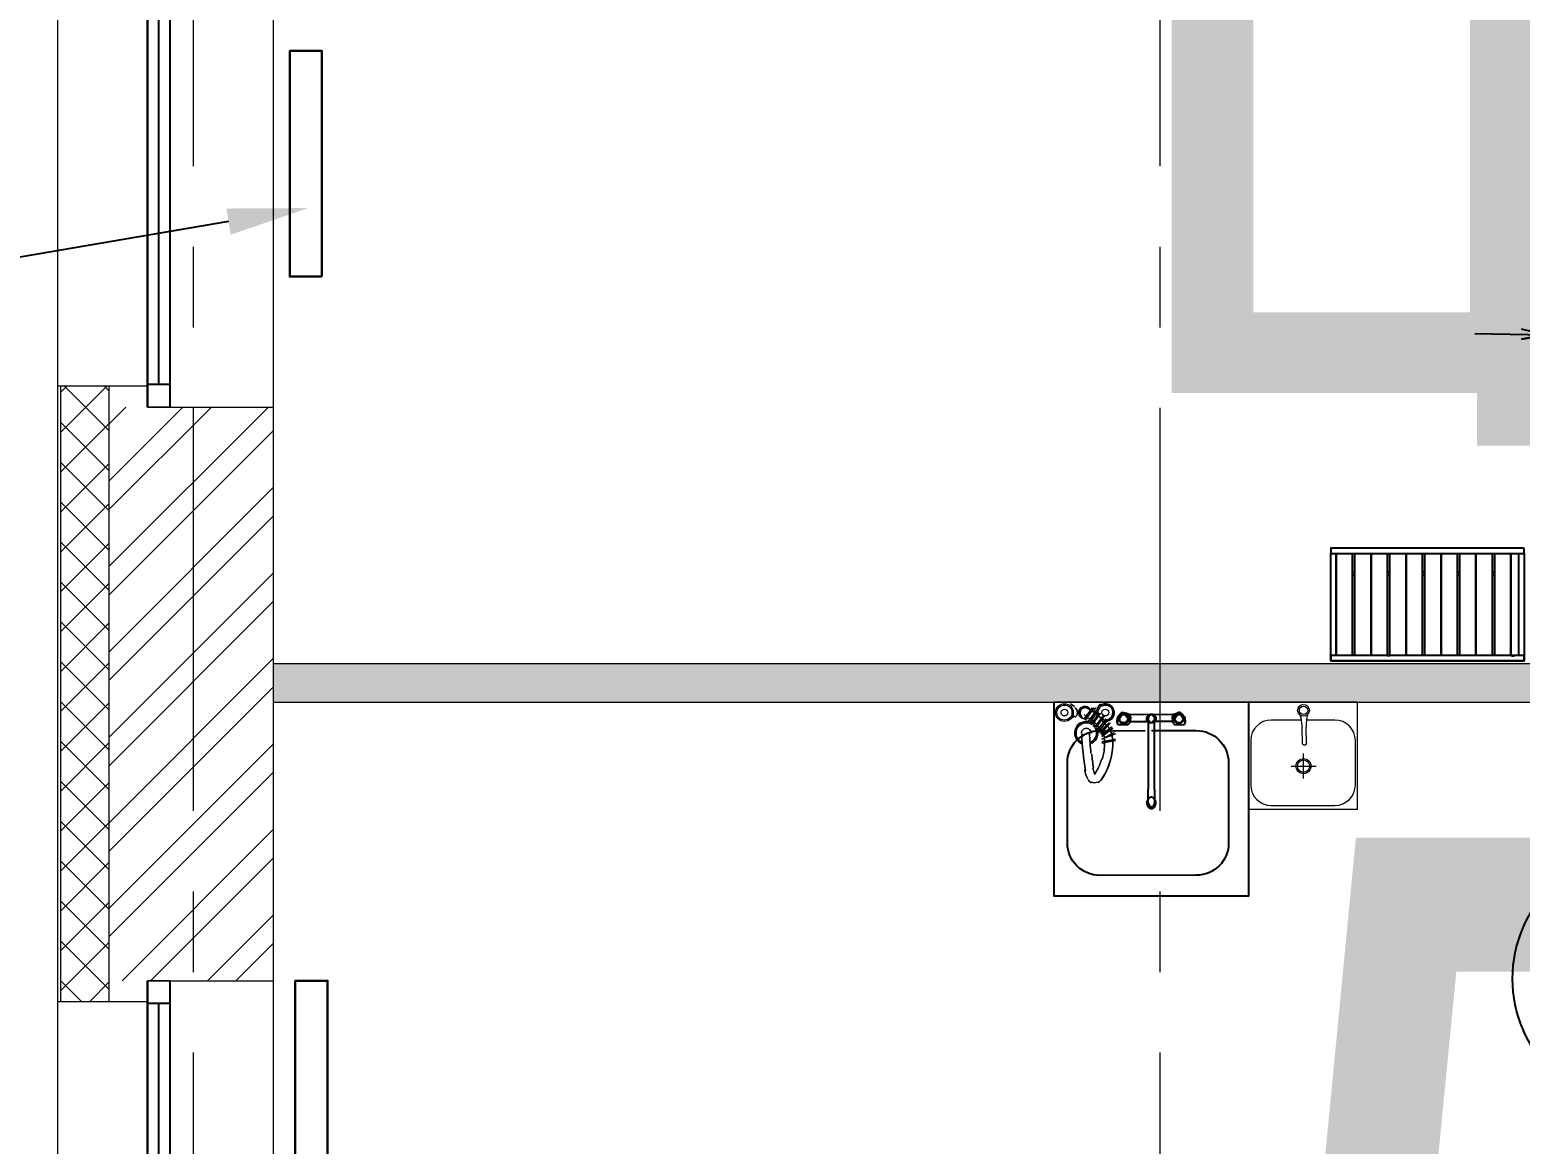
# Model space of a CAD drawing. Header units: millimetres. Extents: x -455656 to 9247092, y 0 to 412358.
# Drawn here: x -218741 to -214115, y 355737 to 359194 of the extents above; entities that cross this region are included whole.
import ezdxf
from ezdxf import colors
from ezdxf.entities.mleader import LeaderData, LeaderLine
from ezdxf.enums import TextEntityAlignment as Align
from ezdxf.math import Vec2, Vec3

# ---------------------------------------------------------------- set-up
doc = ezdxf.new("R2018")
doc.units = ezdxf.units.MM
doc.header["$MEASUREMENT"] = 0
doc.linetypes.add('CENTER', pattern=[2, 1.25, -0.25, 0.25, -0.25])
doc.layers.get('0').update_dxf_attribs({"color": 250, "lineweight": 9})
doc.layers.add('АР_Названия помещений', color=124, linetype='Continuous', lineweight=5, plot=False)
doc.layers.add('АР_новое окно', color=155, linetype='Continuous')
doc.layers.add('ТХ_ВК_трапы', color=5, linetype='Continuous')
for name, color, linetype, lineweight in [('АР_Номер помещения', 1, 'Continuous', 25), ('АР_Помещения_площадь', 19, 'Continuous', 9), ('подлога', 250, 'Continuous', 9), ('Радиаторы', 250, 'Continuous', 9), ('Радиаторы текст', 250, 'Continuous', 9)]:
    doc.layers.add(name, color=color, linetype=linetype, lineweight=lineweight)
doc.styles.add('ISOCPEUR', font='isocpeur.ttf', dxfattribs={"width": 0.7})
doc.styles.get("Standard").update_dxf_attribs({"font": 'isocpeur.ttf'})

# ---------------------------------------------------------------- blocks, each defined once
blk = doc.blocks.new('*U160')
at = {"layer": 'АР_новое окно', "lineweight": 20}
for p, q in [((0, 1310), (-70, 1310)), ((0, 0), (-70, 0))]:
    blk.add_line(p, q, dxfattribs=at)
at = {"layer": 'АР_новое окно'}
for p, q in [((-70, 1310), (-70, 0)), ((-70, 0), (-70, 1310)), ((0, 1310), (0, 0)), ((0, 1240), (-70, 1240)), ((-35, 1240), (-35, 70)), ((0, 70), (-70, 70))]:
    blk.add_line(p, q, dxfattribs=at)
blk = doc.blocks.new('*U52')
at = {"color": 7, "style": 'ISOCPEUR', "width": 0.7, "flags": 1}
blk.add_attdef('КАТЕГОРИЯ', (-499.2, -2092.2), '', height=250, dxfattribs=at)
at = {"layer": 'АР_Номер помещения', "color": 7, "style": 'ISOCPEUR', "width": 0.7}
blk.add_attdef('НОМЕР_ПОМЕЩЕНИЯ', text='', height=300, dxfattribs=at).set_placement((2520.3, -1416.1), align=Align.MIDDLE_CENTER)
at = {"layer": 'АР_Помещения_площадь', "color": 7, "lineweight": 30, "width": 0.7, "flags": 104}
blk.add_attdef('ИМЯ_ПОМЕЩЕНИЯ', text='', height=100, dxfattribs=at).set_placement((157.6, 1217.1), align=Align.MIDDLE_CENTER)
at = {"layer": 'АР_Помещения_площадь', "color": 7, "style": 'ISOCPEUR', "width": 0.7}
blk.add_attdef('ПЛОЩАДЬ_ПОМЕЩЕНИЯ', text='', height=200, dxfattribs=at).set_placement((1399.1, -2454.1), align=Align.MIDDLE_RIGHT)
blk = doc.blocks.new('*U53')
at = {"color": 7, "style": 'ISOCPEUR', "width": 0.7, "flags": 1}
blk.add_attdef('КАТЕГОРИЯ', (-499.2, -2092.2), '', height=250, dxfattribs=at)
at = {"layer": 'АР_Номер помещения', "color": 7, "style": 'ISOCPEUR', "width": 0.7}
blk.add_attdef('НОМЕР_ПОМЕЩЕНИЯ', text='', height=300, dxfattribs=at).set_placement((2781.3, -1797.8), align=Align.MIDDLE_CENTER)
at = {"layer": 'АР_Помещения_площадь', "color": 7, "lineweight": 30, "width": 0.7, "flags": 104}
blk.add_attdef('ИМЯ_ПОМЕЩЕНИЯ', text='', height=100, dxfattribs=at).set_placement((157.6, 1217.1), align=Align.MIDDLE_CENTER)
at = {"layer": 'АР_Помещения_площадь', "color": 7, "style": 'ISOCPEUR', "width": 0.7}
blk.add_attdef('ПЛОЩАДЬ_ПОМЕЩЕНИЯ', text='', height=200, dxfattribs=at).set_placement((4654.4, -5003.8), align=Align.MIDDLE_RIGHT)
blk = doc.blocks.new('*U54')
at = {"layer": 'АР_Номер помещения', "color": 7}
blk.add_circle((3509.9, -2299.4), 400, dxfattribs=at)
at = {"color": 7, "style": 'ISOCPEUR', "width": 0.7, "flags": 1}
blk.add_attdef('КАТЕГОРИЯ', (-499.2, -2092.2), '', height=250, dxfattribs=at)
at = {"layer": 'АР_Номер помещения', "color": 7, "style": 'ISOCPEUR', "width": 0.7}
blk.add_attdef('НОМЕР_ПОМЕЩЕНИЯ', text='', height=300, dxfattribs=at).set_placement((3509.9, -2299.4), align=Align.MIDDLE_CENTER)
at = {"layer": 'АР_Помещения_площадь', "color": 7, "lineweight": 30, "width": 0.7, "flags": 104}
blk.add_attdef('ИМЯ_ПОМЕЩЕНИЯ', text='', height=100, dxfattribs=at).set_placement((157.6, 1217.1), align=Align.MIDDLE_CENTER)
at = {"layer": 'АР_Помещения_площадь', "color": 7, "style": 'ISOCPEUR', "width": 0.7}
blk.add_attdef('ПЛОЩАДЬ_ПОМЕЩЕНИЯ', text='', height=200, dxfattribs=at).set_placement((4056.6, -3701.8), align=Align.MIDDLE_RIGHT)
blk = doc.blocks.new('_DotSmall')
at = {"color": 0, "linetype": 'ByBlock', "const_width": 0.5}
blk.add_lwpolyline([(-0.0625, 0, 1), (0.0625, 0, 1)], format="xyb", close=True, dxfattribs=at)
blk = doc.blocks.new('A$C985b353d')
at = {"layer": 'ТХ_ВК_трапы', "ltscale": 100}
for p, q in [((6.4, 408.7), (2.2, 189.2)), ((2.2, 189.2), (-11.2, 263.5)), ((-11.2, 263.5), (2.2, 189.2)), ((2.2, 189.2), (19.8, 264.3)), ((-407.4, 3.3), (-187.9, -0.9)), ((-187.9, -0.9), (-263, 16.7)), ((192.3, -0.9), (267.4, 16.7)), ((411.8, 3.3), (192.3, -0.9)), ((-187.9, -0.9), (-262.2, -14.3)), ((-262.2, -14.3), (-187.9, -0.9)), ((192.3, -0.9), (266.6, -14.3)), ((266.6, -14.3), (192.3, -0.9)), ((9.7, -190.8), (-3.8, -265.2)), ((-3.8, -265.2), (9.7, -190.8)), ((13.8, -410.3), (9.7, -190.8)), ((9.7, -190.8), (27.3, -265.9))]:
    blk.add_line(p, q, dxfattribs=at)

msp = doc.modelspace()

# ---------------------------------------------------------------- hatches: boundary and pattern name
at = {"layer": 'подлога', "ltscale": 100}
h = msp.add_hatch(dxfattribs=at)
h.set_pattern_fill('ANSI37', color=256, scale=700)
h.set_pattern_definition([(45, (-1188594, 402570.33), (-61.871843, 61.871843), []), (135, (-1188594, 402570.33), (-61.871843, -61.871843), [])])
h.paths.add_polyline_path([(-218643.9, 364248.2), (-218493.9, 364248.2), (-218493.9, 364248.2), (-218643.9, 364248.2)])
h.paths.add_polyline_path([(-218493.9, 354895.5), (-218643.9, 354895.5), (-218643.9, 353848.2), (-212704, 353848.2), (-212704, 353748.2), (-212554, 353748.2), (-212554, 353998.2), (-218493.9, 353998.2)])
h.paths.add_polyline_path([(-218493.9, 354998.2), (-218643.9, 354998.2), (-218643.9, 354895.5), (-218493.9, 354895.5)])
h.paths.add_polyline_path([(-218493.9, 358088.2), (-218643.9, 358088.2), (-218643.9, 356178.2), (-218493.9, 356178.2)])
h.paths.add_polyline_path([(-218493.9, 361168.2), (-218643.9, 361168.2), (-218643.9, 359268.2), (-218493.9, 359268.2)])
h.paths.add_polyline_path([(-218643.9, 362348.2), (-218493.9, 362348.2), (-218493.9, 364248.2), (-218643.9, 364248.2)])
h = msp.add_hatch(dxfattribs=at)
h.set_pattern_fill('AR-CONC', color=256, scale=30)
h.set_pattern_definition([(50, (0, 247657.5), (215.17805, -18.82564), [22.5, -247.5]), (355, (0, 247657.5), (-41.6254, 225.65764), [18, -198]), (100.45144, (17.93, 247655.93), (173.55265, 206.832), [19.12206, -210.34263]), (46.1842, (0, 247717.5), (320.1724, -49.65578), [33.75, -371.25]), (96.63564, (26.68, 247713.36), (280.3986, 292.2356), [28.6831, -315.51413]), (351.18416, (0, 247717.5), (280.3986, 292.2356), [27, -297]), (21, (30, 247702.5), (179.07212, -120.78567), [22.5, -247.5]), (326, (30, 247702.5), (72.9946, 217.54501), [18, -198]), (71.45144, (44.92, 247692.43), (252.06671, 96.75935), [19.12206, -210.34263]), (37.5, (0, 247657.5), (3.647957, 99.868156), [0, -195.6, 0, -201, 0, -198.75]), (7.5, (0, 247657.5), (78.92086, 118.323514), [0, -114.6, 0, -191.1, 0, -75.75]), (327.5, (-66.9, 247657.5), (160.14673, -6.766462), [0, -75, 0, -234, 0, -310.5]), (317.5, (-96.9, 247657.5), (174.95585, 30.031495), [0, -97.5, 0, -155.4, 0, -220.5])])
h.paths.add_polyline_path([(-212033.9, 358426.2), (-212153.9, 358426.2), (-212153.9, 357228.1), (-217983.9, 357228.1), (-217983.9, 357108.1), (-212153.9, 357108.1), (-212153.9, 355823.5), (-212033.9, 355823.5)])
h = msp.add_hatch(dxfattribs=at)
h.set_pattern_fill('ANSI32', color=256, scale=500)
h.set_pattern_definition([(45, (-1163480.52, 412480.3), (-132.58252, 132.58252), []), (45, (-1163392.13, 412480.3), (-132.58252, 132.58252), [])])
h.paths.add_polyline_path([(-217983.9, 358023.2), (-218493.9, 358023.2), (-218493.9, 356243.2), (-217983.9, 356243.2)])

# ---------------------------------------------------------------- linework, layer by layer
at = {"layer": 'подлога', "linetype": 'CENTER', "ltscale": 1000}
for p, q in [((-218233.9, 382020.7), (-218233.9, 326288.3)), ((-215233.9, 382020.7), (-215233.9, 326288.3))]:
    msp.add_line(p, q, dxfattribs=at)
at = {"layer": 'подлога', "ltscale": 100}
for p, q in [((-218653.9, 356178.2), (-218653.9, 364248.2)), ((-218643.9, 356178.2), (-218643.9, 358088.2)), ((-218493.9, 356178.2), (-218493.9, 358088.2)), ((-218375, 358088.2), (-218493.9, 358088.2)), ((-218375, 358023.2), (-218375, 358088.2)), ((-218375, 358023.2), (-217983.9, 358023.2)), ((-217983.9, 356243.2), (-217983.9, 358023.2)), ((-218375, 356243.2), (-217983.9, 356243.2)), ((-218375, 356178.2), (-218375, 356243.2)), ((-218653.9, 354895.5), (-218653.9, 356178.2)), ((-218375, 356178.2), (-218493.9, 356178.2))]:
    msp.add_line(p, q, dxfattribs=at)
at = {"layer": 'подлога'}
for p, q in [((-217983.9, 358023.2), (-217983.9, 359333.2)), ((-217983.9, 354933.2), (-217983.9, 356243.2))]:
    msp.add_line(p, q, dxfattribs=at)
at = {"layer": 'подлога', "color": 132}
for p, q in [((-214957.5, 357107.5), (-214957.5, 356775.5)), ((-214620.5, 357107.5), (-214957.5, 357107.5)), ((-214620.5, 356775.5), (-214620.5, 357107.5)), ((-214794.9, 357052.5), (-214887.5, 357052.5)), ((-214799, 357068.6), (-214797.5, 357065.2)), ((-214799, 357068.6), (-214797.5, 357065.2)), ((-214797.6, 357065.4), (-214796.1, 357059.5)), ((-214796.1, 357059.5), (-214794.7, 357051.6)), ((-214794.7, 357051.6), (-214793.5, 357041.3)), ((-214777.8, 357052.7), (-214778.8, 357041.7)), ((-214776.9, 357060.7), (-214777.8, 357052.7)), ((-214690.5, 357052.5), (-214777.8, 357052.5)), ((-214775.8, 357066.6), (-214776.9, 357060.7)), ((-214774.4, 357069.9), (-214775.8, 357066.5)), ((-214793.5, 357041.3), (-214792.2, 357030)), ((-214792.1, 357029), (-214792.2, 357030)), ((-214792.1, 357029), (-214792.2, 357030)), ((-214792.1, 357028.9), (-214792.1, 357029)), ((-214790.7, 356979.6), (-214792.1, 357029)), ((-214778.8, 357041.7), (-214779.3, 357030.3)), ((-214778, 356979.9), (-214779.3, 357030.3)), ((-214778, 356979.9), (-214779.3, 357030.3)), ((-214951.5, 356988.5), (-214951.5, 356851.5)), ((-214790.4, 356978.6), (-214790.7, 356979.6)), ((-214790.4, 356978.6), (-214790.7, 356979.6)), ((-214789.9, 356977.7), (-214790.4, 356978.6)), ((-214789.9, 356977.7), (-214790.4, 356978.6)), ((-214789.2, 356976.9), (-214789.9, 356977.7)), ((-214788.4, 356976.2), (-214789.2, 356976.9)), ((-214788.4, 356976.2), (-214789.2, 356976.9)), ((-214787.4, 356975.7), (-214788.4, 356976.2)), ((-214787.4, 356975.7), (-214788.4, 356976.2)), ((-214786.4, 356975.3), (-214787.4, 356975.7)), ((-214786.4, 356975.3), (-214787.4, 356975.7)), ((-214786.3, 356975.2), (-214786.8, 356975.6)), ((-214785.5, 356974.9), (-214786.3, 356975.2)), ((-214784.9, 356975), (-214786, 356975.2)), ((-214784.9, 356975), (-214786, 356975.2)), ((-214784.7, 356974.8), (-214785.5, 356974.9)), ((-214783.8, 356975), (-214784.9, 356975)), ((-214783.8, 356975), (-214784.9, 356975)), ((-214783.8, 356974.7), (-214784.7, 356974.8)), ((-214782.7, 356975.1), (-214783.8, 356975)), ((-214782.7, 356975.1), (-214783.8, 356975)), ((-214783, 356974.8), (-214783.8, 356974.7)), ((-214782.1, 356975), (-214783, 356974.8)), ((-214781.7, 356975.4), (-214782.7, 356975.1)), ((-214781.7, 356975.4), (-214782.7, 356975.1)), ((-214781.4, 356975.4), (-214782.1, 356975)), ((-214781, 356975.9), (-214782, 356975.4)), ((-214781, 356975.9), (-214782, 356975.4)), ((-214780.9, 356975.7), (-214781.4, 356975.4)), ((-214780.1, 356976.5), (-214781, 356975.9)), ((-214780.1, 356976.5), (-214781, 356975.9)), ((-214779.4, 356977.2), (-214780.1, 356976.5)), ((-214779.4, 356977.2), (-214780.1, 356976.5)), ((-214778.7, 356978.1), (-214779.4, 356977.2)), ((-214778.3, 356979), (-214778.7, 356978.1)), ((-214778, 356979.9), (-214778.3, 356979)), ((-214778, 356979.9), (-214778.3, 356979)), ((-214626.5, 356851.5), (-214626.5, 356988.5)), ((-214826.2, 356909.5), (-214747.9, 356909.5)), ((-214787.4, 356870.7), (-214787.5, 356949)), ((-214957.5, 356775.5), (-214620.5, 356775.5)), ((-214887.5, 356787.5), (-214690.5, 356787.5))]:
    msp.add_line(p, q, dxfattribs=at)
at = {"layer": 'подлога', "color": 132, "linetype": 'ByBlock', "lineweight": -2, "ltscale": 100}
for p, q in [((-215350, 357071), (-215366, 357047)), ((-215350, 357071), (-215366, 357047)), ((-215366, 357047), (-215365, 357060)), ((-215362.9, 357038), (-215366, 357047)), ((-215362.9, 357038), (-215366, 357047)), ((-215354.1, 357073), (-215365, 357060)), ((-215354.1, 357073), (-215365, 357060)), ((-215361, 357061), (-215351, 357070)), ((-215361, 357061), (-215351, 357070)), ((-215361, 357061), (-215361, 357051)), ((-215361, 357061), (-215361, 357051)), ((-215350.9, 357041), (-215361, 357051)), ((-215350.9, 357041), (-215361, 357051)), ((-215354.1, 357073), (-215349.1, 357077)), ((-215354.1, 357073), (-215349.1, 357077)), ((-215354.1, 357073), (-215352, 357070)), ((-215354.1, 357073), (-215352, 357070)), ((-215352, 357070), (-215350, 357071)), ((-215352, 357070), (-215350, 357071)), ((-215351, 357070), (-215339, 357070.1)), ((-215351, 357070), (-215339, 357070.1)), ((-215343.1, 357072.1), (-215350, 357071)), ((-215343.1, 357072.1), (-215350, 357071)), ((-215349.1, 357077), (-215340.1, 357074.1)), ((-215349.1, 357077), (-215340.1, 357074.1)), ((-215343.1, 357072.1), (-215342, 357070.1)), ((-215343.1, 357072.1), (-215342, 357070.1)), ((-215328, 357050.1), (-215342, 357070.1)), ((-215342, 357070.1), (-215331, 357068.1)), ((-215328, 357050.1), (-215342, 357070.1)), ((-215342, 357070.1), (-215331, 357068.1)), ((-215329, 357070.1), (-215340.1, 357074.1)), ((-215329, 357070.1), (-215340.1, 357074.1)), ((-215339, 357070.1), (-215329, 357061.1)), ((-215339, 357070.1), (-215329, 357061.1)), ((-215329, 357051.1), (-215338.9, 357041.1)), ((-215329, 357051.1), (-215338.9, 357041.1)), ((-215325, 357047.1), (-215332.9, 357037.1)), ((-215325, 357047.1), (-215332.9, 357037.1)), ((-215331, 357068.1), (-215326, 357059.1)), ((-215331, 357068.1), (-215326, 357059.1)), ((-215329, 357070.1), (-215190.9, 357070.2)), ((-215329, 357070.1), (-215325, 357061.1)), ((-215329, 357070.1), (-215325, 357061.1)), ((-215329, 357061.1), (-215329, 357051.1)), ((-215329, 357061.1), (-215329, 357051.1)), ((-215326, 357059.1), (-215328, 357050.1)), ((-215326, 357059.1), (-215328, 357050.1)), ((-215328, 357050.1), (-215325, 357047.1)), ((-215328, 357050.1), (-215325, 357047.1)), ((-215325, 357061.1), (-215326, 357050.1)), ((-215325, 357061.1), (-215326, 357050.1)), ((-215325, 357047.1), (-215326, 357050.1)), ((-215325, 357047.1), (-215326, 357050.1)), ((-215325.1, 357047.4), (-215270, 357047.5)), ((-215265.9, 357068.4), (-215274.9, 357061.4)), ((-215265.9, 357068.4), (-215274.9, 357061.4)), ((-215274.9, 357061.4), (-215274.9, 357051.4)), ((-215274.9, 357061.4), (-215274.9, 357051.4)), ((-215274.9, 357051.4), (-215266, 357044.4)), ((-215274.9, 357051.4), (-215266, 357044.4)), ((-215264.9, 357069.4), (-215271.9, 357062.4)), ((-215264.9, 357069.4), (-215271.9, 357062.4)), ((-215271.9, 357062.4), (-215271.9, 357051.4)), ((-215271.9, 357062.4), (-215271.9, 357051.4)), ((-215271.9, 357051.4), (-215265, 357044.4)), ((-215271.9, 357051.4), (-215265, 357044.4)), ((-215270, 357047.5), (-215269.8, 356838.4)), ((-215262.9, 357069.4), (-215269.9, 357059.4)), ((-215262.9, 357069.4), (-215269.9, 357059.4)), ((-215269.9, 357059.4), (-215269.9, 357053.5)), ((-215269.9, 357053.5), (-215262.9, 357044.4)), ((-215266, 357044.4), (-215254, 357044.3)), ((-215266, 357044.4), (-215254, 357044.3)), ((-215253.9, 357068.3), (-215265.9, 357068.4)), ((-215253.9, 357068.3), (-215265.9, 357068.4)), ((-215254.9, 357069.3), (-215264.9, 357069.4)), ((-215254.9, 357069.3), (-215264.9, 357069.4)), ((-215249.9, 357059.3), (-215256.9, 357069.3)), ((-215249.9, 357059.3), (-215256.9, 357069.3)), ((-215249.9, 357053.6), (-215256.9, 357044.4)), ((-215255, 357044.3), (-215247.9, 357051.3)), ((-215255, 357044.3), (-215247.9, 357051.3)), ((-215247.9, 357062.3), (-215254.9, 357069.3)), ((-215247.9, 357062.3), (-215254.9, 357069.3)), ((-215254, 357044.3), (-215244.9, 357051.3)), ((-215254, 357044.3), (-215244.9, 357051.3)), ((-215244.9, 357061.3), (-215253.9, 357068.3)), ((-215244.9, 357061.3), (-215253.9, 357068.3)), ((-215194.8, 357047.6), (-215250, 357047.5)), ((-215249.8, 356838.5), (-215250, 357047.4)), ((-215249.9, 357059.4), (-215249.9, 357053.6)), ((-215247.9, 357051.3), (-215247.9, 357062.3)), ((-215247.9, 357051.3), (-215247.9, 357062.3)), ((-215244.9, 357051.3), (-215244.9, 357061.3)), ((-215244.9, 357051.3), (-215244.9, 357061.3)), ((-215190.9, 357070.2), (-215194.9, 357061.2)), ((-215190.9, 357070.2), (-215194.9, 357061.2)), ((-215194.9, 357061.2), (-215193.9, 357050.2)), ((-215194.9, 357061.2), (-215193.9, 357050.2)), ((-215194.9, 357047.2), (-215193.9, 357050.2)), ((-215191.9, 357050.2), (-215194.9, 357047.2)), ((-215194.9, 357047.2), (-215193.9, 357050.2)), ((-215191.9, 357050.2), (-215194.9, 357047.2)), ((-215194.9, 357047.2), (-215187, 357037.2)), ((-215194.9, 357047.2), (-215187, 357037.2)), ((-215188.9, 357068.2), (-215193.9, 357059.2)), ((-215188.9, 357068.2), (-215193.9, 357059.2)), ((-215193.9, 357059.2), (-215191.9, 357050.2)), ((-215193.9, 357059.2), (-215191.9, 357050.2)), ((-215191.9, 357050.2), (-215177.9, 357070.2)), ((-215191.9, 357050.2), (-215177.9, 357070.2)), ((-215190.9, 357070.2), (-215179.9, 357074.2)), ((-215190.9, 357070.2), (-215179.9, 357074.2)), ((-215180.9, 357070.2), (-215190.9, 357061.2)), ((-215180.9, 357070.2), (-215190.9, 357061.2)), ((-215190.9, 357061.2), (-215190.9, 357051.2)), ((-215190.9, 357061.2), (-215190.9, 357051.2)), ((-215190.9, 357051.2), (-215181, 357041.2)), ((-215190.9, 357051.2), (-215181, 357041.2)), ((-215177.9, 357070.2), (-215188.9, 357068.2)), ((-215177.9, 357070.2), (-215188.9, 357068.2)), ((-215168.9, 357070.2), (-215180.9, 357070.2)), ((-215168.9, 357070.2), (-215180.9, 357070.2)), ((-215170.9, 357077.2), (-215179.9, 357074.2)), ((-215170.9, 357077.2), (-215179.9, 357074.2)), ((-215176.9, 357072.2), (-215177.9, 357070.2)), ((-215176.9, 357072.2), (-215177.9, 357070.2)), ((-215176.9, 357072.2), (-215169.9, 357071.2)), ((-215176.9, 357072.2), (-215169.9, 357071.2)), ((-215165.9, 357073.2), (-215170.9, 357077.2)), ((-215165.9, 357073.2), (-215170.9, 357077.2)), ((-215169.9, 357071.2), (-215153.9, 357047.2)), ((-215167.9, 357070.2), (-215169.9, 357071.2)), ((-215169.9, 357071.2), (-215153.9, 357047.2)), ((-215167.9, 357070.2), (-215169.9, 357071.2)), ((-215169, 357041.2), (-215158.9, 357051.2)), ((-215169, 357041.2), (-215158.9, 357051.2)), ((-215158.9, 357061.2), (-215168.9, 357070.2)), ((-215158.9, 357061.2), (-215168.9, 357070.2)), ((-215165.9, 357073.2), (-215167.9, 357070.2)), ((-215165.9, 357073.2), (-215167.9, 357070.2)), ((-215165.9, 357073.2), (-215154.9, 357060.2)), ((-215165.9, 357073.2), (-215154.9, 357060.2)), ((-215158.9, 357061.2), (-215158.9, 357051.2)), ((-215158.9, 357061.2), (-215158.9, 357051.2)), ((-215157, 357038.2), (-215153.9, 357047.2)), ((-215157, 357038.2), (-215153.9, 357047.2)), ((-215153.9, 357047.2), (-215154.9, 357060.2)), ((-215332.9, 357037.1), (-215362.9, 357038)), ((-215332.9, 357037.1), (-215362.9, 357038)), ((-215338.9, 357041.1), (-215350.9, 357041)), ((-215338.9, 357041.1), (-215350.9, 357041)), ((-215187, 357037.2), (-215157, 357038.2)), ((-215187, 357037.2), (-215157, 357038.2)), ((-215181, 357041.2), (-215169, 357041.2)), ((-215181, 357041.2), (-215169, 357041.2)), ((-215269.7, 356794.4), (-215269.8, 356838.4)), ((-215268.7, 356808.4), (-215261.7, 356814.5)), ((-215261.7, 356814.5), (-215257.7, 356814.5)), ((-215257.7, 356814.5), (-215250.7, 356808.5)), ((-215249.8, 356838.5), (-215249.7, 356794.5)), ((-215272.7, 356798.4), (-215268.7, 356808.4)), ((-215272.7, 356792.4), (-215272.7, 356798.4)), ((-215268.7, 356782.4), (-215272.7, 356792.4)), ((-215262.7, 356782.5), (-215269.7, 356794.4)), ((-215261.7, 356776.5), (-215268.7, 356782.4)), ((-215256.7, 356782.5), (-215262.7, 356782.5)), ((-215257.7, 356776.5), (-215261.7, 356776.5)), ((-215250.7, 356782.5), (-215257.7, 356776.5)), ((-215249.7, 356794.5), (-215256.7, 356782.5)), ((-215250.7, 356808.5), (-215246.7, 356798.5)), ((-215246.7, 356792.5), (-215250.7, 356782.5)), ((-215246.7, 356798.5), (-215246.7, 356792.5))]:
    msp.add_line(p, q, dxfattribs=at)
at = {"layer": 'подлога', "color": 18, "ltscale": 100, "true_color": 0x000000}
for points in [[(-218493.9, 358088.2), (-218653.9, 358088.2)], [(-218493.9, 356178.2), (-218653.9, 356178.2)]]:
    msp.add_lwpolyline(points, dxfattribs=at)
at = {"layer": 'подлога', "linetype": 'ByBlock', "lineweight": -2}
for points, elevation in [([(-214102.5, 357585.9), (-214702.9, 357585.9), (-214702.9, 357569.2), (-214102.5, 357569.2)], 35.1), ([(-214686.2, 357519.1), (-214686.2, 357569.2)], 35.1), ([(-214577.7, 357519.1), (-214577.7, 357569.2)], 35.1), ([(-214469.3, 357519.1), (-214469.3, 357569.2)], 35.1), ([(-214360.8, 357519.1), (-214360.8, 357569.2)], 35.1), ([(-214252.3, 357519.1), (-214252.3, 357569.2)], 35.1), ([(-214143.8, 357519.1), (-214143.8, 357569.2)], 35.1), ([(-214686.2, 357502.4), (-214686.2, 357519.1)], 35.1), ([(-214636.2, 357502.4), (-214627.8, 357502.4), (-214627.8, 357510.8), (-214636.2, 357510.8)], 35.1), ([(-214577.7, 357502.4), (-214577.7, 357519.1)], 35.1), ([(-214519.3, 357502.4), (-214519.3, 357510.8), (-214527.7, 357510.8), (-214527.7, 357502.4)], 35.1), ([(-214469.3, 357502.4), (-214469.3, 357519.1)], 35.1), ([(-214419.2, 357502.4), (-214410.8, 357502.4), (-214410.8, 357510.8), (-214419.2, 357510.8)], 35.1), ([(-214360.8, 357502.4), (-214360.8, 357519.1)], 35.1), ([(-214310.7, 357502.4), (-214302.4, 357502.4), (-214302.4, 357510.8), (-214310.7, 357510.8)], 35.1), ([(-214252.3, 357502.4), (-214252.3, 357519.1)], 35.1), ([(-214202.2, 357502.4), (-214193.9, 357502.4), (-214193.9, 357510.8), (-214202.2, 357510.8)], 35.1), ([(-214143.8, 357502.4), (-214143.8, 357519.1)], 35.1), ([(-214102.5, 357253.1), (-214702.9, 357253.1), (-214702.9, 357236.4), (-214102.5, 357236.4)], -779)]:
    msp.add_lwpolyline(points, close=True, dxfattribs=dict(at, elevation=elevation))
at = {"layer": 'подлога', "linetype": 'ByBlock', "lineweight": -2, "elevation": 35.1}
for points in [[(-214519.3, 357253.1), (-214519.3, 357502.4), (-214519.3, 357519.1), (-214519.3, 357569.2), (-214469.3, 357569.2), (-214410.8, 357569.2), (-214102.5, 357569.2), (-214102.5, 357236.4), (-214702.9, 357236.4), (-214702.9, 357569.2), (-214686.2, 357569.2), (-214636.2, 357569.2), (-214577.7, 357569.2), (-214527.7, 357569.2), (-214527.7, 357519.1), (-214527.7, 357502.4), (-214527.7, 357253.1)], [(-214636.2, 357569.2), (-214636.2, 357519.1), (-214636.2, 357502.4), (-214636.2, 357253.1)], [(-214627.8, 357253.1), (-214627.8, 357502.4), (-214627.8, 357519.1), (-214627.8, 357569.2)], [(-214419.2, 357569.2), (-214419.2, 357519.1), (-214419.2, 357502.4), (-214419.2, 357253.1)], [(-214410.8, 357253.1), (-214410.8, 357502.4), (-214410.8, 357519.1), (-214410.8, 357569.2)], [(-214310.7, 357569.2), (-214310.7, 357519.1), (-214310.7, 357502.4), (-214310.7, 357253.1)], [(-214302.4, 357253.1), (-214302.4, 357502.4), (-214302.4, 357519.1), (-214302.4, 357569.2)], [(-214202.2, 357569.2), (-214202.2, 357519.1), (-214202.2, 357502.4), (-214202.2, 357253.1)], [(-214193.9, 357253.1), (-214193.9, 357502.4), (-214193.9, 357519.1), (-214193.9, 357569.2)], [(-214119.8, 357569.2), (-214119.8, 357253.1)], [(-214686.2, 357502.4), (-214686.2, 357510.8), (-214686.2, 357502.4)], [(-214577.7, 357502.4), (-214577.7, 357510.8), (-214577.7, 357502.4)], [(-214469.3, 357502.4), (-214469.3, 357510.8), (-214469.3, 357502.4)], [(-214360.8, 357502.4), (-214360.8, 357510.8), (-214360.8, 357502.4)], [(-214252.3, 357502.4), (-214252.3, 357510.8), (-214252.3, 357502.4)], [(-214143.8, 357502.4), (-214143.8, 357510.8), (-214143.8, 357502.4)], [(-214686.2, 357253.1), (-214686.2, 357502.4)], [(-214686.2, 357502.4), (-214686.2, 357253.1)], [(-214577.7, 357253.1), (-214577.7, 357502.4)], [(-214577.7, 357502.4), (-214577.7, 357253.1)], [(-214469.3, 357253.1), (-214469.3, 357502.4)], [(-214469.3, 357502.4), (-214469.3, 357253.1)], [(-214360.8, 357253.1), (-214360.8, 357502.4)], [(-214360.8, 357502.4), (-214360.8, 357253.1)], [(-214252.3, 357253.1), (-214252.3, 357502.4)], [(-214252.3, 357502.4), (-214252.3, 357253.1)], [(-214143.8, 357253.1), (-214143.8, 357502.4)], [(-214143.8, 357502.4), (-214143.8, 357253.1)], [(-214577.7, 357253.1), (-214577.7, 357253.1)], [(-214577.7, 357253.1), (-214577.7, 357253.1)], [(-214577.7, 357253.1), (-214577.7, 357253.1)], [(-214527.7, 357253.1), (-214527.7, 357253.1)], [(-214519.3, 357253.1), (-214527.7, 357253.1), (-214519.3, 357253.1)]]:
    msp.add_lwpolyline(points, dxfattribs=at)
at = {"layer": 'подлога', "ltscale": 100}
for points in [[(-217983.9, 357228.1), (-212153.9, 357228.1)], [(-217983.9, 357108.1), (-212153.9, 357108.1)]]:
    msp.add_lwpolyline(points, dxfattribs=at)
at = {"layer": 'подлога', "linetype": 'ByBlock', "lineweight": -2}
for points in [[(-214191.8, 357252), (-214191.8, 357252)], [(-214191.8, 357252), (-214191.8, 357252)], [(-214191.8, 357252), (-214191.8, 357252)], [(-214141.8, 357252), (-214141.8, 357252)], [(-214141.8, 357252), (-214133.4, 357252), (-214141.8, 357252)], [(-214133.4, 357252), (-214133.4, 357252)]]:
    msp.add_lwpolyline(points, dxfattribs=at)
at = {"layer": 'подлога', "color": 132, "linetype": 'ByBlock', "lineweight": -2, "ltscale": 100}
msp.add_lwpolyline([(-214957.5, 357107.5), (-215562.5, 357107), (-215562, 356507), (-214957, 356507.5), (-214957.5, 357107.5)], dxfattribs=at)
at = {"layer": 'подлога', "color": 132, "lineweight": 0}
for points in [[(-215497.8, 357094.6), (-215510.5, 357103.1)], [(-215442.8, 357090.4), (-215468.2, 357056.5)], [(-215463.9, 357052.3), (-215438.5, 357090.4)], [(-215425.8, 357094.6), (-215417.4, 357103.1)], [(-215497.8, 357065), (-215510.5, 357056.5)], [(-215459.7, 357060.8), (-215468.2, 357069.2), (-215459.7, 357060.8), (-215451.2, 357056.5)], [(-215430.1, 357081.9), (-215455.5, 357048.1)], [(-215451.2, 357043.9), (-215425.8, 357081.9)], [(-215421.6, 357073.5), (-215447, 357039.6)], [(-215438.5, 357048.1), (-215447, 357052.3)], [(-215442.8, 357039.6), (-215417.4, 357073.5)], [(-215430.1, 357039.6), (-215434.3, 357043.9), (-215438.5, 357043.9), (-215434.3, 357043.9)], [(-215408.9, 357065), (-215434.3, 357031.2)], [(-215430.1, 357031.2), (-215404.7, 357065)], [(-215400.5, 357056.5), (-215425.8, 357022.7)], [(-215421.6, 357018.5), (-215396.2, 357052.3)], [(-215392, 357043.9), (-215421.6, 357014.2)], [(-215417.4, 357010), (-215387.8, 357043.9)], [(-215421.6, 357031.2), (-215425.8, 357031.2), (-215425.8, 357035.4), (-215425.8, 357031.2)], [(-215408.9, 357010), (-215408.9, 357014.2), (-215413.1, 357018.5), (-215417.4, 357022.7), (-215417.4, 357026.9), (-215417.4, 357022.7), (-215413.1, 357018.5), (-215408.9, 357014.2)], [(-215383.5, 357031.2), (-215413.1, 357005.8)], [(-215413.1, 357001.5), (-215379.3, 357026.9)], [(-215413.1, 356993.1), (-215370.8, 357010), (-215413.1, 356993.1), (-215375.1, 357014.2)], [(-215404.7, 356997.3), (-215404.7, 357001.5), (-215408.9, 357005.8), (-215404.7, 357001.5)], [(-215370.8, 356993.1), (-215413.1, 356984.6)], [(-215413.1, 356980.4), (-215370.8, 356988.8)], [(-215404.7, 356988.8), (-215404.7, 356993.1)]]:
    msp.add_lwpolyline(points, close=True, dxfattribs=at)
for points in [[(-215497, 357060.3, 0.502962), (-215497, 357090.9, -0.502962)], [(-215449.2, 357084.4, 1.639573), (-215468.7, 357056.7, -1.639573)], [(-215448.2, 357082.4, 1.879148), (-215466.5, 357056.6, -1.879148)], [(-215430.8, 357090.9, 0.232603), (-215438.5, 357075.9, -0.232603)], [(-215403.7, 357048.1, 3.349514), (-215428.2, 357065.7, -3.349514)], [(-215400, 357052.5, 2.5734), (-215425.4, 357071, -2.5734)], [(-215455.8, 357047.6, 0.921844), (-215473.4, 356978.1, -0.921844)], [(-215444.9, 357039, 1.108707), (-215472.8, 356982.3, -1.108707)], [(-215442.6, 357042.5, 0.071497), (-215452, 357046.7, -0.071497)], [(-215447.1, 357077.6, 0.039911), (-215447.7, 357080.6, -0.039911)], [(-215426.3, 357067.4, 0.006878), (-215434, 357073.2, -0.006878)], [(-215423.9, 357066.4, 0.111571), (-215417.9, 357058.1, -0.111571)], [(-215415.8, 357059.1, 0.006867), (-215423.3, 357065.1, -0.006867)], [(-215408.6, 357046.5, 0.020071), (-215415.8, 357053.6, -0.020071)], [(-215414.8, 357055.8, 0.121122), (-215404.2, 357052.4, -0.121122)], [(-215399.5, 357035.5, 0.021049), (-215406.1, 357043.7, -0.021049)], [(-215447, 357012.1, 1.000049), (-215476.6, 357012.1, -1.000049)], [(-215475.8, 357009.6, 0.030153), (-215463.9, 356895.2, -0.030153)], [(-215452.2, 357012.1, 0.008531), (-215447.4, 356948.5, -0.008531)], [(-215447, 356984.1, 0.413779), (-215433.7, 357026.9, -0.413779)], [(-215445.8, 356979.9, 0.423103), (-215430.1, 357029.1, -0.423103)], [(-215435.5, 357029.8, 0.075801), (-215441.9, 357036.9, -0.075801)], [(-215432.4, 357032.8, 0.071236), (-215439.4, 357040.2, -0.071236)], [(-215389.3, 357024, 0.030446), (-215394.9, 357033.5, -0.030446)], [(-215382.8, 357007.4, 0.038822), (-215387.6, 357020.6, -0.038822)], [(-215379.5, 356988, 0.043708), (-215381.8, 357003.7, -0.043708)], [(-215412.2, 356931.5, 0.073497), (-215404.7, 356982.3, -0.073497)], [(-215445, 356946.9, 0.021688), (-215439.3, 356905.2, -0.021688)], [(-215441.1, 356904.3, 0.048642), (-215435.4, 356883.3, -0.048642)], [(-215434.7, 356887, 0.086562), (-215413.7, 356932.6, -0.086562)], [(-215466.6, 356897.5, 0.076793), (-215456.9, 356868.8, -0.076793)], [(-215456.1, 356867.4, 0.128446), (-215446.5, 356857.5, -0.128446)], [(-215445.8, 356860.2, 0.263202), (-215427.1, 356860.1, -0.263202)]]:
    msp.add_lwpolyline(points, format="xyb", close=True, dxfattribs=at)
for points in [[(-215456.7, 357088.3, -0.016359), (-215437, 357075.4, 0.016359), (-215458, 357088, 1.000109), (-215474.1, 357063.2, -1.000109), (-215456.7, 357088.3)], [(-215413.1, 356869.1, -0.098402), (-215424.9, 356858.8, 0.098402), (-215413.6, 356870.2, 0.153885), (-215379.3, 356986, -0.153885), (-215413.1, 356869.1)]]:
    msp.add_lwpolyline(points, format="xyb", dxfattribs=at)
for points in [[(-215438.5, 357090.4), (-215438.5, 357090.4)], [(-215438.5, 357090.4), (-215438.5, 357090.4)], [(-215463.9, 357056.5), (-215463.9, 357056.5)], [(-215463.9, 357056.5), (-215463.9, 357056.5)], [(-215455.5, 357048.1), (-215455.5, 357048.1)], [(-215455.5, 357048.1), (-215455.5, 357048.1)], [(-215430.1, 357081.9), (-215430.1, 357081.9)], [(-215430.1, 357081.9), (-215430.1, 357081.9)], [(-215417.4, 357073.5), (-215417.4, 357073.5)], [(-215417.4, 357073.5), (-215417.4, 357073.5)], [(-215408.9, 357065), (-215408.9, 357065)], [(-215408.9, 357065), (-215408.9, 357065)], [(-215396.2, 357056.5), (-215396.2, 357056.5)], [(-215396.2, 357056.5), (-215396.2, 357056.5)], [(-215387.8, 357043.9), (-215387.8, 357043.9)], [(-215387.8, 357043.9), (-215387.8, 357043.9)], [(-215442.8, 357039.6), (-215442.8, 357039.6)], [(-215442.8, 357039.6), (-215442.8, 357039.6)], [(-215434.3, 357031.2), (-215434.3, 357031.2)], [(-215434.3, 357031.2), (-215434.3, 357031.2)], [(-215425.8, 357022.7), (-215425.8, 357022.7)], [(-215425.8, 357022.7), (-215425.8, 357022.7)], [(-215417.4, 357014.2), (-215417.4, 357014.2)], [(-215417.4, 357014.2), (-215417.4, 357014.2)], [(-215413.1, 357001.5), (-215413.1, 357001.5)], [(-215413.1, 357001.5), (-215413.1, 357001.5)], [(-215379.3, 357031.2), (-215379.3, 357031.2)], [(-215379.3, 357031.2), (-215379.3, 357031.2)], [(-215375.1, 357010), (-215375.1, 357010)], [(-215375.1, 357010), (-215375.1, 357010)], [(-215413.1, 356993.1), (-215413.1, 356993.1)], [(-215413.1, 356993.1), (-215413.1, 356993.1)], [(-215413.1, 356984.6), (-215413.1, 356984.6)], [(-215413.1, 356984.6), (-215413.1, 356984.6)], [(-215370.8, 356988.8), (-215370.8, 356988.8)], [(-215370.8, 356988.8), (-215370.8, 356988.8)]]:
    msp.add_lwpolyline(points, dxfattribs=at)
at = {"layer": 'подлога', "color": 132, "linetype": 'ByBlock', "lineweight": -2, "ltscale": 100}
msp.add_lwpolyline([(-215259.4, 357019.6), (-215120.2, 357019.7, -0.414214), (-215020.1, 356919.8), (-215019.9, 356670.9, -0.414214), (-215119.8, 356570.9), (-215420.1, 356570.6, -0.414214), (-215520.2, 356670.5), (-215520.4, 356919.3, -0.414214), (-215420.5, 357019.4), (-215279.4, 357019.5)], format="xyb", dxfattribs=at)
at = {"layer": 'подлога', "color": 132, "lineweight": 0}
for centre, radius in [((-215529.5, 357075.6), 27.5), ((-215529.5, 357075.6), 27.5), ((-215529.5, 357075.6), 23.3), ((-215529.5, 357075.6), 23.3), ((-215529.5, 357075.6), 10.6), ((-215529.5, 357075.6), 10.6), ((-215402.6, 357075.6), 10.6), ((-215402.6, 357075.6), 10.6)]:
    msp.add_circle(centre, radius, dxfattribs=at)
at = {"layer": 'подлога', "color": 132}
for radius in [18.3, 13]:
    msp.add_circle((-214787.5, 357082.5), radius, dxfattribs=at)
at = {"layer": 'подлога', "color": 132, "linetype": 'ByBlock', "lineweight": -2, "ltscale": 100}
for centre in [(-215346, 357056.5), (-215346, 357056.5), (-215173.9, 357056.7), (-215173.9, 357056.7)]:
    msp.add_circle(centre, 13, dxfattribs=at)
at = {"layer": 'подлога', "color": 132}
for centre, start, end in [((-214887.5, 356988.5), 90, 180), ((-214690.5, 356988.5), 0, 90), ((-214887.5, 356851.5), 180, 270), ((-214690.5, 356851.5), 270, 0)]:
    msp.add_arc(centre, 64, start, end, dxfattribs=at)
for major_axis in [(-16.5, 16.5), (-13.5, 13.5)]:
    msp.add_ellipse((-214787.5, 356909.5), major_axis=major_axis, ratio=1, start_param=4.712389, end_param=10.995574, dxfattribs=at)
at = {"layer": 'Радиаторы', "color": 1, "lineweight": 30, "ltscale": 500}
for points in [[(-217833.9, 358428.2), (-217933.9, 358428.2), (-217933.9, 359128.2), (-217833.9, 359128.2)], [(-217816.5, 354943.5), (-217916.5, 354943.5), (-217916.5, 356243.5), (-217816.5, 356243.5)]]:
    msp.add_lwpolyline(points, close=True, dxfattribs=at)

# ---------------------------------------------------------------- block references
at = {"layer": 'подлога'}
ref = msp.add_blockref('*U52', (-217247.6, 366337.3), dxfattribs=at)
lines = msp.add_mtext('\\W0.8000;Холодный цех', dxfattribs={"layer": 'АР_Названия помещений', "insert": (-215396.5, 365259), "char_height": 2696.651, "width": 926.94, "attachment_point": 1})
ref.add_attrib('ИМЯ_ПОМЕЩЕНИЯ', '', (-215396.5, 365259), dxfattribs={"flags": 104}).embed_mtext(lines)
ref = msp.add_blockref('*U53', (-217247.7, 363164.3), dxfattribs=at)
lines = msp.add_mtext('\\W0.8000;Горячий цех', dxfattribs={"layer": 'АР_Названия помещений', "insert": (-214485.6, 360598.7), "char_height": 2696.651, "width": 926.94, "attachment_point": 1})
ref.add_attrib('ИМЯ_ПОМЕЩЕНИЯ', '', (-214485.6, 360598.7), dxfattribs={"flags": 104}).embed_mtext(lines)
at = {"layer": 'подлога', "xscale": -1, "rotation": 180}
for p in [(-218305, 359333.2), (-218305, 356243.2)]:
    msp.add_blockref('*U160', p, dxfattribs=at)
at = {"layer": 'подлога', "ltscale": 500}
msp.add_blockref('A$C985b353d', (-213848.3, 358248.4), dxfattribs=at)
at = {"layer": 'подлога'}
ref = msp.add_blockref('*U54', (-217248.7, 358549.3), dxfattribs=at)
lines = msp.add_mtext('\\W0.8000;Доготовочный цех', dxfattribs={"layer": 'АР_Названия помещений', "insert": (-215485.3, 356687.6), "char_height": 3660.394, "width": 926.94, "attachment_point": 1})
ref.add_attrib('ИМЯ_ПОМЕЩЕНИЯ', '', (-215485.3, 356687.6), dxfattribs={"flags": 104}).embed_mtext(lines)

# ---------------------------------------------------------------- leaders
ml = msp.add_multileader_mtext('Standard', dxfattribs=at)
ml.set_content('{\\W0.8;-2,250}', color=256, style='ISOCPEUR')
ml.set_leader_properties(color=256, linetype='Continuous', lineweight=-1)
ml.set_arrow_properties(name='DOTSMALL')
ml.build(insert=Vec2(0, 0))
ml.multileader.update_dxf_attribs({"has_text_frame": 1, "text_left_attachment_type": 4, "text_right_attachment_type": 4, "dogleg_length": 100, "arrow_head_size": 180})
ctx = ml.context
ctx.base_point, ctx.char_height, ctx.arrow_head_size, ctx.landing_gap_size, ctx.plane_origin = Vec3(-297233.6, 376010.4), 250, 180, 50, Vec3(-296855.5, 374536.3)
ctx.left_attachment, ctx.right_attachment = 4, 4
notes = []
notes.append((ctx, [(0, (0, 0, 0), (0, 0), (1, 0), 1, [])]))
ctx.mtext.insert, ctx.mtext.width, ctx.mtext.defined_height, ctx.mtext.line_spacing_style, ctx.mtext.flow_direction = Vec3(-297183.6, 376343.7), 769.989, 343.9, 2, 5
ml = msp.add_multileader_mtext('Standard', dxfattribs=at)
ml.set_content('{\\W0.8;-2,550}', color=256, style='ISOCPEUR')
ml.set_leader_properties(color=256, linetype='Continuous', lineweight=-1)
ml.set_arrow_properties(name='DOTSMALL')
ml.build(insert=Vec2(0, 0))
ml.multileader.update_dxf_attribs({"has_text_frame": 1, "text_left_attachment_type": 4, "text_right_attachment_type": 4, "dogleg_length": 100, "arrow_head_size": 180})
ctx = ml.context
ctx.base_point, ctx.char_height, ctx.arrow_head_size, ctx.landing_gap_size, ctx.plane_origin = Vec3(-302775.8, 371600.8, -2), 250, 180, 50, Vec3(-302295.5, 369356.7, -2)
ctx.left_attachment, ctx.right_attachment = 4, 4
notes.append((ctx, [(0, (0, 0, 0), (0, 0), (1, 0), 1, [])]))
ctx.mtext.insert, ctx.mtext.width, ctx.mtext.defined_height, ctx.mtext.line_spacing_style, ctx.mtext.flow_direction = Vec3(-302725.8, 371934.1, -2), 801.086, 330.7, 2, 5
ml = msp.add_multileader_mtext('Standard', dxfattribs=at)
ml.set_content('{\\W0.8;-2,250}', color=256, style='ISOCPEUR')
ml.set_leader_properties(color=256, linetype='Continuous', lineweight=-1)
ml.set_arrow_properties(name='DOTSMALL')
ml.build(insert=Vec2(0, 0))
ml.multileader.update_dxf_attribs({"has_text_frame": 1, "text_left_attachment_type": 4, "text_right_attachment_type": 4, "dogleg_length": 100, "arrow_head_size": 180})
ctx = ml.context
ctx.base_point, ctx.char_height, ctx.arrow_head_size, ctx.landing_gap_size, ctx.plane_origin = Vec3(-298305.8, 367924.5, 0), 250, 180, 50, Vec3(-302964.3, 364072.2, 0)
ctx.left_attachment, ctx.right_attachment = 4, 4
notes.append((ctx, [(0, (0, 0, 0), (0, 0), (1, 0), 1, [])]))
ctx.mtext.insert, ctx.mtext.width, ctx.mtext.defined_height, ctx.mtext.line_spacing_style, ctx.mtext.flow_direction = Vec3(-298255.8, 368257.9, 0), 769.989, 343.9, 2, 5
ml = msp.add_multileader_mtext('Standard', dxfattribs=at)
ml.set_content('{\\W0.8;-2,550}', color=256, style='ISOCPEUR')
ml.set_leader_properties(color=256, linetype='Continuous', lineweight=-1)
ml.set_arrow_properties(name='DOTSMALL')
ml.build(insert=Vec2(0, 0))
ml.multileader.update_dxf_attribs({"has_text_frame": 1, "text_left_attachment_type": 4, "text_right_attachment_type": 4, "dogleg_length": 100, "arrow_head_size": 180})
ctx = ml.context
ctx.base_point, ctx.char_height, ctx.arrow_head_size, ctx.landing_gap_size, ctx.plane_origin = Vec3(-314736, 367730.8, -2), 250, 180, 50, Vec3(-314255.7, 365486.8, -2)
ctx.left_attachment, ctx.right_attachment = 4, 4
notes.append((ctx, [(0, (0, 0, 0), (0, 0), (1, 0), 1, [])]))
ctx.mtext.insert, ctx.mtext.width, ctx.mtext.defined_height, ctx.mtext.line_spacing_style, ctx.mtext.flow_direction = Vec3(-314686, 368064.1, -2), 801.086, 330.7, 2, 5
ml = msp.add_multileader_mtext('Standard', dxfattribs=at)
ml.set_content('{\\W0.8;-2,250}', color=256, style='ISOCPEUR')
ml.set_leader_properties(color=256, linetype='Continuous', lineweight=-1)
ml.set_arrow_properties(name='DOTSMALL')
ml.build(insert=Vec2(0, 0))
ml.multileader.update_dxf_attribs({"has_text_frame": 1, "text_left_attachment_type": 4, "text_right_attachment_type": 4, "dogleg_length": 100, "arrow_head_size": 180})
ctx = ml.context
ctx.base_point, ctx.char_height, ctx.arrow_head_size, ctx.landing_gap_size, ctx.plane_origin = Vec3(-336127.5, 364643.4, 0), 250, 180, 50, Vec3(-337174, 363586.3, 0)
ctx.left_attachment, ctx.right_attachment = 4, 4
notes.append((ctx, [(0, (0, 0, 0), (0, 0), (1, 0), 1, [])]))
ctx.mtext.insert, ctx.mtext.width, ctx.mtext.defined_height, ctx.mtext.line_spacing_style, ctx.mtext.flow_direction = Vec3(-336077.5, 364976.7, 0), 769.989, 343.9, 2, 5
ml = msp.add_multileader_mtext('Standard', dxfattribs=at)
ml.set_content('{\\W0.8;-2,650}', color=256, style='ISOCPEUR')
ml.set_leader_properties(color=256, linetype='Continuous', lineweight=-1)
ml.set_arrow_properties(name='DOTSMALL')
ml.build(insert=Vec2(0, 0))
ml.multileader.update_dxf_attribs({"has_text_frame": 1, "text_left_attachment_type": 4, "text_right_attachment_type": 4, "dogleg_length": 100, "arrow_head_size": 180})
ctx = ml.context
ctx.base_point, ctx.char_height, ctx.arrow_head_size, ctx.landing_gap_size, ctx.plane_origin = Vec3(-302139.5, 361891.2), 250, 180, 50, Vec3(-302336.3, 360160.4)
ctx.left_attachment, ctx.right_attachment = 4, 4
notes.append((ctx, [(0, (0, 0, 0), (0, 0), (1, 0), 1, [])]))
ctx.mtext.insert, ctx.mtext.width, ctx.mtext.defined_height, ctx.mtext.line_spacing_style, ctx.mtext.flow_direction = Vec3(-302089.5, 362224.5), 881.186, 431, 2, 5
for ctx, leaders in notes:
    for number, flags, end, landing, length, lines in leaders:
        leader = LeaderData()
        leader.index, (leader.has_last_leader_line, leader.has_dogleg_vector, leader.attachment_direction) = number, flags
        leader.last_leader_point, leader.dogleg_vector, leader.dogleg_length = Vec3(end), Vec3(landing), length
        for number, points, colour, breaks in lines:
            line = LeaderLine()
            line.index, line.vertices, line.color, line.breaks = number, Vec3.list(points), colors.encode_raw_color(colour), breaks
            leader.lines.append(line)
        ctx.leaders.append(leader)

# ---------------------------------------------------------------- next in the draw order: leaders
at = {"layer": 'Радиаторы текст'}
ml = msp.add_multileader_mtext('Standard', dxfattribs=at)
ml.set_content('\\A1; Kermi Therm X2 FTV 22\\P700x500(h) 693/710Вт', color=256, style='ISOCPEUR')
ml.set_leader_properties()
ml.build(insert=Vec2(0, 0))
ml.multileader.update_dxf_attribs({"text_left_attachment_type": 6, "text_right_attachment_type": 6, "dogleg_length": 100, "arrow_head_size": 250})
ctx = ml.context
ctx.base_point, ctx.char_height, ctx.arrow_head_size, ctx.landing_gap_size, ctx.plane_origin = Vec3(-222218, 358395), 250, 250, 25, Vec3(-243003.7, 353192.5)
ctx.left_attachment, ctx.right_attachment, ctx.text_align_type = 6, 6, 1
notes = []
notes.append((ctx, [(0, (1, 1, 0), (-219320, 358395), (-1, 0), 170.5, [(1, [(-217877, 358640.7)], 0, [])])]))
ctx.mtext.insert, ctx.mtext.width, ctx.mtext.alignment, ctx.mtext.flow_direction = Vec3(-220854.2, 358695), 3535.322, 2, 5
ctx.mtext.has_bg_fill, ctx.mtext.bg_color, ctx.mtext.bg_scale_factor, ctx.mtext.bg_transparency, ctx.mtext.use_window_bg_color = 1, -1027028792, 1.5, 0, 1
for ctx, leaders in notes:
    for number, flags, end, landing, length, lines in leaders:
        leader = LeaderData()
        leader.index, (leader.has_last_leader_line, leader.has_dogleg_vector, leader.attachment_direction) = number, flags
        leader.last_leader_point, leader.dogleg_vector, leader.dogleg_length = Vec3(end), Vec3(landing), length
        for number, points, colour, breaks in lines:
            line = LeaderLine()
            line.index, line.vertices, line.color, line.breaks = number, Vec3.list(points), colors.encode_raw_color(colour), breaks
            leader.lines.append(line)
        ctx.leaders.append(leader)

doc.saveas('drawing.dxf')
